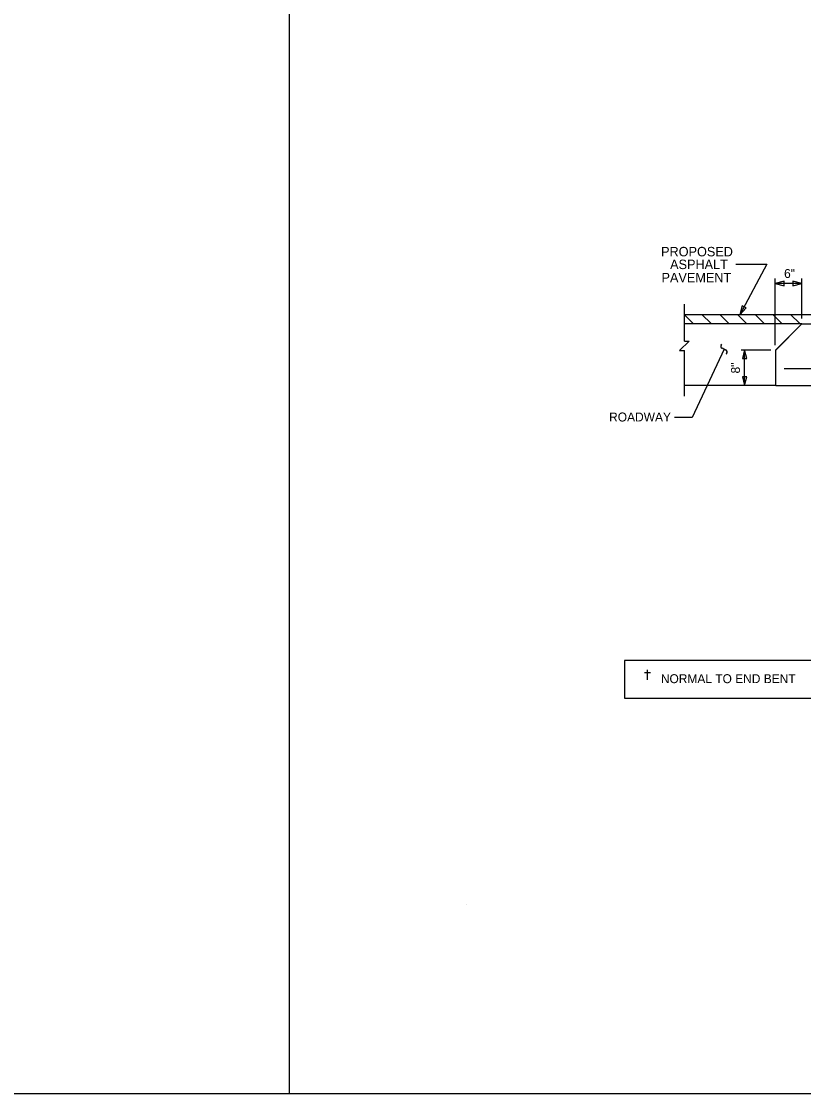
# Model space of a CAD drawing. Extents: x 0 to 575, y 0 to 300.
# Drawn here: x 287.5 to 396.9, y 0 to 150 of the extents above; entities that cross this region are included whole.
import ezdxf

# ---------------------------------------------------------------- set-up
doc = ezdxf.new("R2010")
doc.units = 0
for name, color, linetype in [('Dimension Lines CELL', 7, 'Continuous'), ('Mis Object Lines CELL', 7, 'Continuous'), ('Rebar Lines CELL', 7, 'Continuous'), ('Sub Bearings Lines', 7, 'Continuous'), ('Sub End Bent Cap Lines', 7, 'Continuous'), ('Subtitle Text', 7, 'Continuous'), ('Sup Concrete Slab Lines', 7, 'Continuous'), ('Text CELL', 7, 'Continuous')]:
    doc.layers.add(name, color=color, linetype=linetype)

msp = doc.modelspace()

# ---------------------------------------------------------------- linework, layer by layer
at = {"layer": 'Dimension Lines CELL'}
for p, q in [((392.88, 104.69), (392.88, 114.02)), ((396.63, 108.46), (396.63, 114.02)), ((396.63, 113.35), (392.88, 113.35)), ((392.29, 104.03), (388.12, 104.03)), ((388.61, 99.07), (388.61, 104.07)), ((388.74, 104.03), (388.74, 104.02))]:
    msp.add_line(p, q, dxfattribs=at)
for points in [[(387.39, 116.04), (391.72, 116.04), (387.97, 108.96)], [(385.75, 104.14), (381.3, 94.6), (378.8, 94.6)]]:
    msp.add_lwpolyline(points, dxfattribs=at)
at = {"layer": 'Mis Object Lines CELL'}
for p, q in [((374.64, 58.9), (375.47, 58.9)), ((375.05, 57.89), (375.05, 59.29))]:
    msp.add_line(p, q, dxfattribs=at)
at = {"layer": 'Rebar Lines CELL'}
for points in [[(392.88, 113.35), (394.13, 113.03), (394.13, 113.66)], [(396.63, 113.35), (395.38, 113.66), (395.38, 113.03)], [(387.97, 108.96), (388.83, 109.92), (388.28, 110.21)], [(388.61, 104.07), (388.3, 102.84), (388.92, 102.84)], [(388.61, 99.07), (388.92, 100.3), (388.3, 100.3)]]:
    msp.add_lwpolyline(points, close=True, dxfattribs=at)
at = {"layer": 'Sub Bearings Lines'}
for p, q in [((325, 0), (325, 230)), ((0, 0), (575, 0))]:
    msp.add_line(p, q, dxfattribs=at)
at = {"layer": 'Sub End Bent Cap Lines'}
for p, q in [((385.34, 104.7), (385.44, 104.86)), ((385.96, 104.03), (385.46, 104.27)), ((386.03, 103.43), (386.11, 103.54))]:
    msp.add_line(p, q, dxfattribs=at)
for centre, radius, start, end in [((385.55, 104.53), 0.277, 140.8698, 249.1554), ((385.86, 103.74), 0.312, 321.8014, 71.6003)]:
    msp.add_arc(centre, radius, start, end, dxfattribs=at)
at = {"layer": 'Subtitle Text'}
msp.add_line((349.75, 26.51), (349.75, 26.51), dxfattribs=at)
at = {"layer": 'Sup Concrete Slab Lines'}
msp.add_line((394.15, 101.45), (437.45, 101.45), dxfattribs=at)
at = {"layer": 'Text CELL'}
for p, q in [((380.19, 105.26), (380.19, 110.46)), ((425.01, 108.96), (380.19, 108.96)), ((380.22, 108.96), (381.4, 107.78)), ((382.7, 108.96), (383.88, 107.78)), ((385.18, 108.96), (386.36, 107.78)), ((387.66, 108.96), (388.84, 107.78)), ((390.14, 108.96), (391.31, 107.78)), ((392.61, 108.96), (393.79, 107.78)), ((395.09, 108.96), (396.27, 107.78)), ((396.63, 107.71), (380.19, 107.71)), ((392.96, 104.04), (396.63, 107.71)), ((392.96, 104.03), (396.63, 107.71)), ((396.63, 107.71), (409.45, 107.71)), ((380.19, 97.57), (380.19, 103.94)), ((392.96, 99.07), (392.96, 104.04)), ((392.96, 99.07), (380.19, 99.07)), ((392.96, 99.07), (437.45, 99.07))]:
    msp.add_line(p, q, dxfattribs=at)
msp.add_lwpolyline([(380.19, 105.26), (380.85, 105.26), (379.53, 103.94), (380.19, 103.94)], dxfattribs=at)
msp.add_lwpolyline([(371.84, 60.59), (371.84, 55.33), (400.58, 55.33), (400.58, 60.59)], close=True, dxfattribs=at)

# ---------------------------------------------------------------- texts
at = {"layer": 'Mis Object Lines CELL'}
for s, height, p in [('PROPOSED', 1.325, (376.94, 117.13)), ('ASPHALT', 1.325, (378.2, 115.35)), ('PAVEMENT', 1.325, (377, 113.5)), ('6"', 1.249, (394.14, 114.11)), ('ROADWAY', 1.252, (369.67, 94.03)), ('NORMAL TO END BENT', 1.249, (376.91, 57.42))]:
    msp.add_text(s, height=height, dxfattribs=at).set_placement(p)
msp.add_text('8"', height=1.25, rotation=90, dxfattribs=at).set_placement((387.97, 100.75))

doc.saveas('drawing.dxf')
